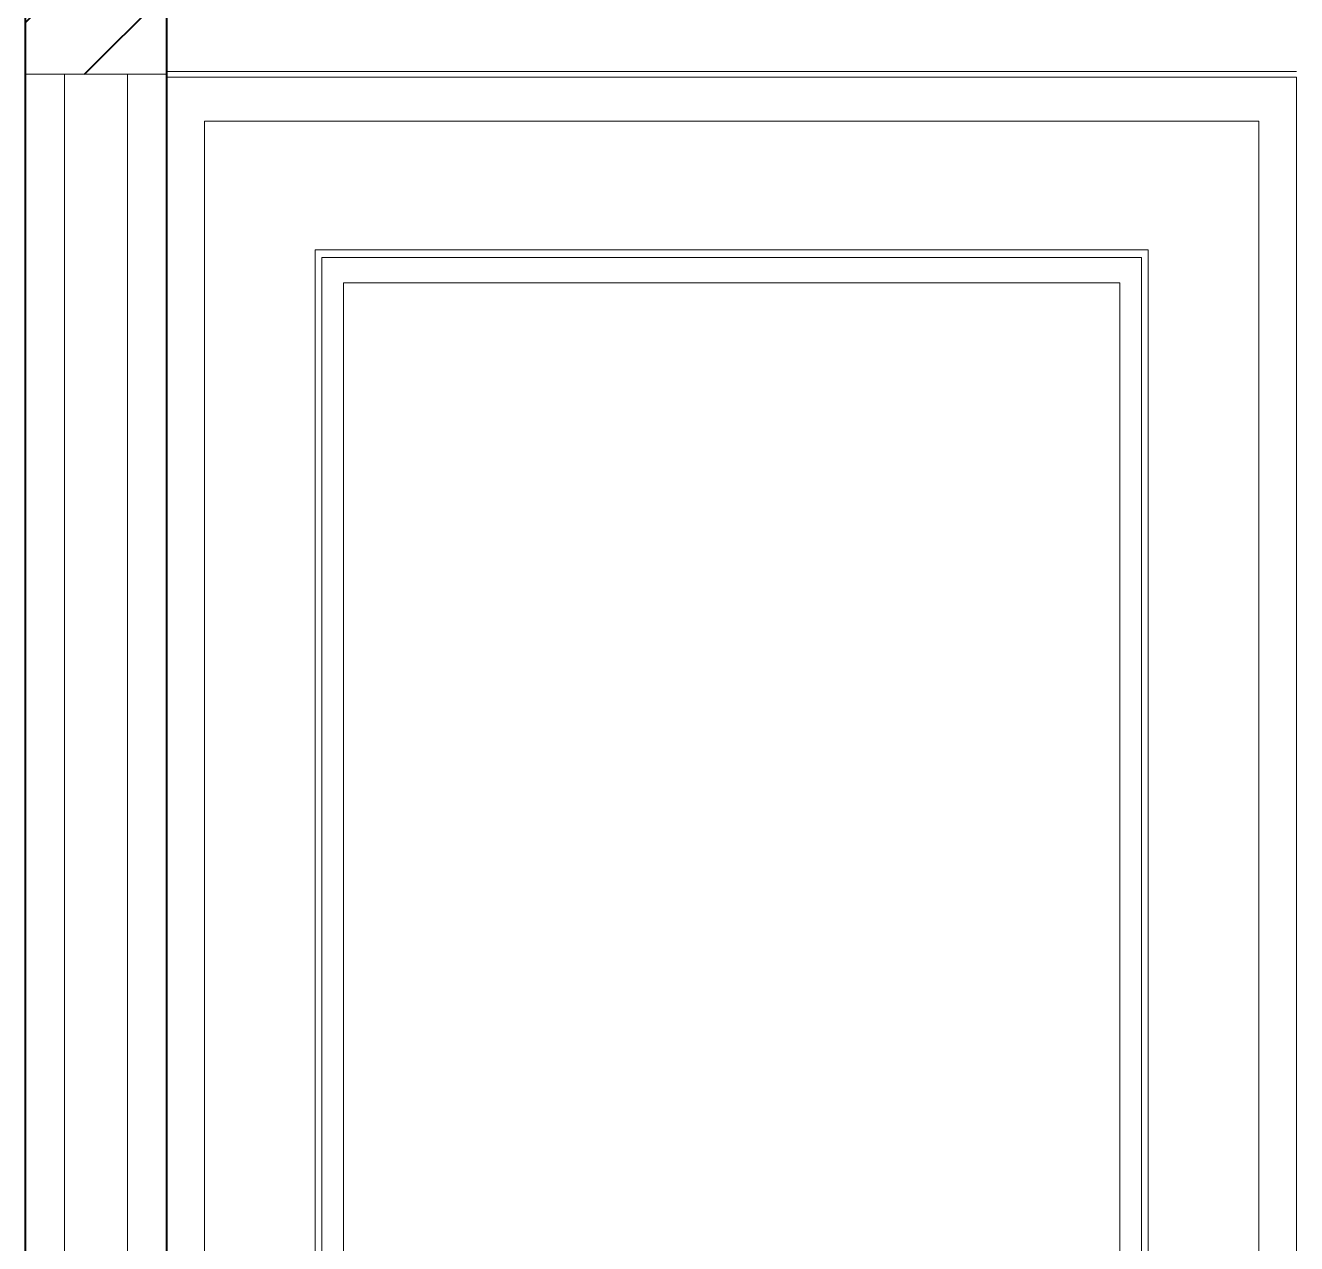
# Model space of a CAD drawing. Header units: inches. Extents: x 141029 to 166402, y -23568 to -18036.
# Drawn here: x 151941.63 to 151982.13, y -22238.42 to -22199.61 of the extents above; entities that cross this region are included whole.
import ezdxf

# ---------------------------------------------------------------- set-up
doc = ezdxf.new("R2010")
doc.units = ezdxf.units.IN
doc.header["$LTSCALE"] = 0.5
doc.header["$MEASUREMENT"] = 0
doc.layers.add('wall', color=1, linetype='Continuous', lineweight=40)
doc.layers.add('window', color=4, linetype='Continuous', lineweight=13)

msp = doc.modelspace()

# ---------------------------------------------------------------- hatches: boundary and pattern name
at = {"layer": 'wall'}
h = msp.add_hatch(dxfattribs=at)
h.set_pattern_fill('ANSI32', color=256, scale=20, style=0)
h.set_pattern_definition([(45, (-3727.9144, -166.056), (-5.30330086, 5.30330086), []), (45, (-3724.379, -166.056), (-5.30330086, 5.30330086), [])])
h.paths.add_polyline_path([(151941.631, -22393.073), (151946.131, -22393.073), (151946.131, -22299.073), (151941.631, -22299.073)])
h.paths.add_polyline_path([(151946.131, -22407.073), (151941.631, -22407.073), (151941.631, -22501.073), (151946.131, -22501.073)])
h.paths.add_polyline_path([(151941.631, -22201.165), (151946.131, -22201.165), (151946.131, -22191.073), (151941.631, -22191.073)])

# ---------------------------------------------------------------- linework, layer by layer
for p, q in [((151946.131, -22285.073), (151946.131, -22182.073)), ((151946.131, -22285.073), (151946.131, -22182.073)), ((151946.131, -22285.073), (151946.131, -22182.073)), ((151946.131, -22285.073), (151946.131, -22182.073)), ((151941.631, -22285.073), (151941.631, -22191.073))]:
    msp.add_line(p, q, dxfattribs=at)
at = {"layer": 'window'}
for p, q in [((151946.131, -22201.165), (151941.631, -22201.165)), ((151942.881, -22201.165), (151942.881, -22285.073)), ((151944.881, -22201.165), (151944.881, -22285.073)), ((151946.131, -22201.258), (151946.131, -22201.073)), ((151946.131, -22201.073), (151982.131, -22201.073)), ((151982.131, -22201.258), (151946.131, -22201.258)), ((151946.131, -22285.073), (151946.131, -22201.258)), ((151982.131, -22285.073), (151982.131, -22201.258)), ((151947.336, -22202.655), (151980.925, -22202.655)), ((151947.336, -22202.655), (151947.336, -22285.073)), ((151980.925, -22285.073), (151980.925, -22202.655)), ((151950.861, -22206.758), (151950.861, -22285.073)), ((151950.861, -22206.758), (151977.4, -22206.758)), ((151977.4, -22285.073), (151977.4, -22206.758)), ((151951.071, -22207.003), (151977.19, -22207.003)), ((151951.071, -22285.073), (151951.071, -22207.003)), ((151977.19, -22207.003), (151977.19, -22285.073)), ((151951.761, -22207.806), (151976.5, -22207.806)), ((151951.761, -22207.806), (151951.761, -22285.073)), ((151976.5, -22285.073), (151976.5, -22207.806))]:
    msp.add_line(p, q, dxfattribs=at)

doc.saveas('drawing.dxf')
